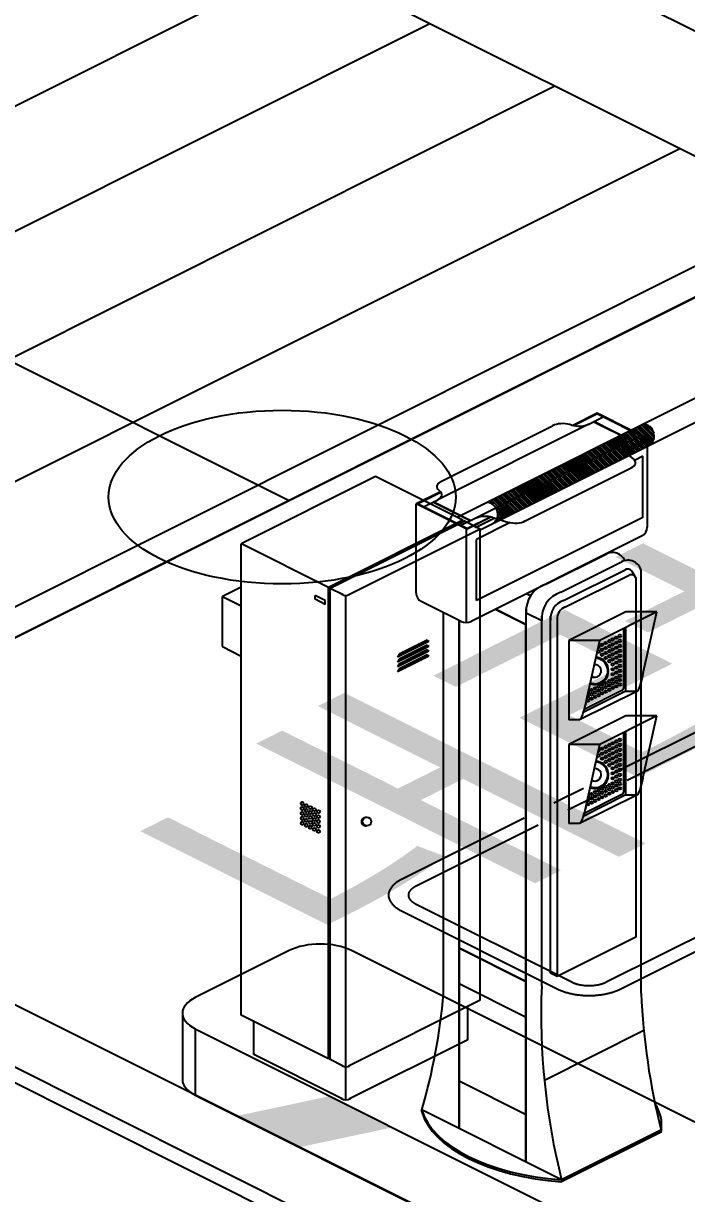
# Model space of a CAD drawing. Header units: millimetres. Extents: x 29838256 to 30236675, y -914750 to -833241.
# Drawn here: x 30124748 to 30126249, y -858041 to -855397 of the extents above; entities that cross this region are included whole.
import ezdxf

# ---------------------------------------------------------------- set-up
doc = ezdxf.new("R2010")
doc.units = ezdxf.units.MM
doc.header["$LTSCALE"] = 600
doc.header["$MEASUREMENT"] = 0
doc.linetypes.add('CENTER2', pattern=[1.125, 0.75, -0.125, 0.125, -0.125])
for name, color, linetype in [('e-plan', 9, 'CONTINUOUS'), ('Parking-E', 7, 'CONTINUOUS'), ('Parking-S', 3, 'CONTINUOUS'), ('주차-기타', 7, 'CONTINUOUS')]:
    doc.layers.add(name, color=color, linetype=linetype)
doc.styles.add('돋움', font='Dotum.TTF')

msp = doc.modelspace()

# ---------------------------------------------------------------- hatches: boundary and pattern name
at = {"layer": 'Parking-E', "ltscale": 2}
msp.add_hatch(color=3, dxfattribs=at).paths.add_polyline_path([(30125441.5942324, -857821.0750469827), (30125231.18818099, -857865.8969628795), (30125372.63305213, -857936.6193984554), (30125583.03910381, -857891.7974826922)])

# ---------------------------------------------------------------- linework, layer by layer
at = {"layer": 'e-plan', "linetype": 'Continuous', "extrusion": (0, -0.8660254037844386, 0.5000000000000002)}
for p, q in [((30115470.05660984, -850014.9568316969, 3368.662480781311), (30126870.00135374, -855714.8868741066, -6503.905952261036)), ((30115470.05660984, -850297.8455241045, 2878.684892643947), (30126587.11161092, -855856.3317455149, -6748.895656009836)), ((30129345.21228672, -854477.2814076127, -4360.310404568601), (30124111.7519857, -857094.0115581226, -8892.619974948788)), ((30122909.46936863, -856492.8660479449, -7851.40540857932), (30125384.7546772, -855255.2233936585, -5707.74544974103)), ((30123192.35911145, -856634.3109193534, -8096.395112329054), (30125667.64442002, -855396.6682650672, -5952.735153490528)), ((30123475.24885426, -856775.7557907612, -8341.384816076688), (30125950.53416283, -855538.1131364746, -6197.724857238397)), ((30123758.13859707, -856917.2006621691, -8586.374519825955), (30126233.42390565, -855679.5580078829, -6442.714560987895)), ((30124041.02833989, -857058.6455335768, -8831.364223573823), (30126516.31364847, -855821.0028792906, -6687.704264735533))]:
    msp.add_line(p, q, dxfattribs=at)
at = {"layer": 'e-plan', "extrusion": (0, -0.8660254037844386, 0.5000000000000002)}
for p, q in [((30115470.05660984, -851535.0069163315, 735.8585041449388), (30125349.43220742, -856475.1714472612, -7820.757461175221)), ((30143998.59905609, -867249.6024004368, -26482.61929471803), (30115470.05660984, -852985.331177305, -1776.176803311113)), ((30143998.59905609, -867391.0472718446, -26727.60899846656), (30115470.05660984, -853126.776048713, -2021.166507059939)), ((30143998.59905609, -867426.4084896959, -26788.85642440232), (30115470.05660984, -853162.1372665649, -2082.413932997259))]:
    msp.add_line(p, q, dxfattribs=at)
at = {"layer": 'e-plan', "ltscale": 0.5, "extrusion": (0, -0.8660254037844386, 0.5000000000000002)}
msp.add_line((30123899.5987632, -857200.1180418356, -9076.4017957525), (30129557.39367845, -854371.2205842128, -4176.607669747135), dxfattribs=at)
at = {"layer": 'e-plan', "extrusion": (0, -0.8660254037844386, 0.5000000000000002)}
msp.add_circle((30125333.73025257, -434994.6935947349, 737818.8774533735), 392.5307937082979, dxfattribs=at)
at = {"layer": 'Parking-E', "color": 3, "ltscale": 2, "extrusion": (0, -0.8660254037844385, 0.5000000000000002)}
for p, q in [((30125731.04297396, -856511.9684918391, 410220.6841452639), (30127564.45660009, -855595.2616787703, 411808.466921145)), ((30125782.02754544, -856541.4496928705, 43301.2048506882), (30127580.06513194, -855642.4308996263, 351502.169874698)), ((30125198.56745089, -856692.1128688649, -10093.56038329277), (30125241.00091231, -856713.3295995749, -10130.30883885317)), ((30125198.56745089, -856805.26876599, -10289.55214628983), (30125241.00091231, -856826.4854967002, -10326.30060185043))]:
    msp.add_line(p, q, dxfattribs=at)
at = {"layer": 'Parking-E', "color": 1, "ltscale": 2}
for p, q in [((30126176.40489671, -856328.6186394799, 410583.5184024088), (30126150.18415736, -856302.3979001318, 410583.5184024088)), ((30126175.7454198, -856322.6549798883, 410583.5184024088), (30126155.59386645, -856302.5034265374, 410583.5184024088)), ((30126133.79132177, -856365.5678047057, 410583.5184024088), (30126097.14233058, -856328.9188135214, 410583.5184024088)), ((30126137.32744355, -856363.7997438126, 410583.5184024088), (30126100.67845237, -856327.1507526283, 410583.5184024088)), ((30126140.86356534, -856362.0316829196, 410583.5184024088), (30126104.21457415, -856325.3826917362, 410583.5184024088)), ((30126144.39968712, -856360.2636220283, 410583.5184024088), (30126107.75069594, -856323.614630844, 410583.5184024088)), ((30126147.9358089, -856358.4955611344, 410583.5184024088), (30126111.28681773, -856321.846569951, 410583.5184024088)), ((30126151.47193069, -856356.7275002422, 410583.5184024088), (30126114.82293951, -856320.0785090579, 410583.5184024088)), ((30126155.00805248, -856354.9594393491, 410583.5184024088), (30126118.3590613, -856318.3104481658, 410583.5184024088)), ((30126158.54417427, -856353.1913784579, 410583.5184024088), (30126121.89518308, -856316.5423872736, 410583.5184024088)), ((30126162.08029605, -856351.4233175638, 410583.5184024088), (30126125.43130486, -856314.7743263805, 410583.5184024088)), ((30126165.61641784, -856349.6552566717, 410583.5184024088), (30126128.96742665, -856313.0062654874, 410583.5184024088)), ((30126168.64391571, -856347.3785718665, 410583.5184024088), (30126132.50354843, -856311.2382045953, 410583.5184024088)), ((30126171.1000438, -856344.5305172786, 410583.5184024088), (30126136.03967022, -856309.4701437021, 410583.5184024088)), ((30126173.16975999, -856341.2960507907, 410583.5184024088), (30126139.575792, -856307.70208281, 410583.5184024088)), ((30126174.81363023, -856337.6357383573, 410583.5184024088), (30126143.11191379, -856305.9340219169, 410583.5184024088)), ((30126175.9492198, -856333.4671452547, 410583.5184024088), (30126146.64803558, -856304.1659610256, 410583.5184024088)), ((30126171.44493315, -856313.0503105655, 410583.5184024088), (30126165.19853577, -856306.803913182, 410583.5184024088)), ((30126080.74949499, -856392.0887180954, 410583.5184024088), (30126044.10050381, -856355.4397269101, 410583.5184024088)), ((30126084.28561677, -856390.3206572013, 410583.5184024088), (30126047.63662559, -856353.671666017, 410583.5184024088)), ((30126087.82173856, -856388.5525963092, 410583.5184024088), (30126051.17274738, -856351.9036051249, 410583.5184024088)), ((30126091.35786034, -856386.7845354172, 410583.5184024088), (30126054.70886916, -856350.1355442328, 410583.5184024088)), ((30126094.89398213, -856385.016474525, 410583.5184024088), (30126058.24499095, -856348.3674833397, 410583.5184024088)), ((30126098.43010391, -856383.248413631, 410583.5184024088), (30126061.78111273, -856346.5994224466, 410583.5184024088)), ((30126101.9662257, -856381.4803527389, 410583.5184024088), (30126065.31723452, -856344.8313615544, 410583.5184024088)), ((30126105.50234748, -856379.7122918466, 410583.5184024088), (30126068.8533563, -856343.0633006622, 410583.5184024088)), ((30126109.03846927, -856377.9442309545, 410583.5184024088), (30126072.38947809, -856341.2952397693, 410583.5184024088)), ((30126112.57459106, -856376.1761700605, 410583.5184024088), (30126075.92559987, -856339.5271788762, 410583.5184024088)), ((30126116.11071284, -856374.4081091683, 410583.5184024088), (30126079.46172165, -856337.759117984, 410583.5184024088)), ((30126119.64683462, -856372.6400482763, 410583.5184024088), (30126082.99784344, -856335.9910570919, 410583.5184024088)), ((30126123.18295641, -856370.871987384, 410583.5184024088), (30126086.53396523, -856334.2229961988, 410583.5184024088)), ((30126126.7190782, -856369.1039264901, 410583.5184024088), (30126090.07008702, -856332.4549353058, 410583.5184024088)), ((30126130.25519998, -856367.3358655988, 410583.5184024088), (30126093.6062088, -856330.6868744146, 410583.5184024088)), ((30126027.70766821, -856418.609631484, 410583.5184024088), (30125991.05867703, -856381.9606402997, 410583.5184024088)), ((30126031.24378999, -856416.8415705902, 410583.5184024088), (30125994.59479881, -856380.1925794068, 410583.5184024088)), ((30126034.77991178, -856415.073509698, 410583.5184024088), (30125998.1309206, -856378.4245185137, 410583.5184024088)), ((30126038.31603357, -856413.3054488049, 410583.5184024088), (30126001.66704238, -856376.6564576204, 410583.5184024088)), ((30126041.85215535, -856411.5373879137, 410583.5184024088), (30126005.20316417, -856374.8883967294, 410583.5184024088)), ((30126045.38827713, -856409.7693270197, 410583.5184024088), (30126008.73928595, -856373.1203358363, 410583.5184024088)), ((30126048.92439892, -856408.0012661275, 410583.5184024088), (30126012.27540774, -856371.3522749422, 410583.5184024088)), ((30126052.46052071, -856406.2332052354, 410583.5184024088), (30126015.81152952, -856369.584214051, 410583.5184024088)), ((30126055.99664249, -856404.4651443432, 410583.5184024088), (30126019.34765131, -856367.816153158, 410583.5184024088)), ((30126059.53276428, -856402.6970834492, 410583.5184024088), (30126022.8837731, -856366.0480922657, 410583.5184024088)), ((30126063.06888606, -856400.9290225571, 410583.5184024088), (30126026.41989488, -856364.2800313727, 410583.5184024088)), ((30126066.60500785, -856399.1609616649, 410583.5184024088), (30126029.95601666, -856362.5119704804, 410583.5184024088)), ((30126070.14112963, -856397.3929007719, 410583.5184024088), (30126033.49213845, -856360.7439095875, 410583.5184024088)), ((30126073.67725142, -856395.6248398798, 410583.5184024088), (30126037.02826023, -856358.9758486954, 410583.5184024088)), ((30126077.21337321, -856393.8567789866, 410583.5184024088), (30126040.56438202, -856357.2077878022, 410583.5184024088)), ((30125974.66584143, -856445.130544873, 410583.5184024088), (30125938.01685025, -856408.4815536876, 410583.5184024088)), ((30125978.20196322, -856443.3624839807, 410583.5184024088), (30125941.55297204, -856406.7134927955, 410583.5184024088)), ((30125981.73808501, -856441.5944230867, 410583.5184024088), (30125945.08909382, -856404.9454319023, 410583.5184024088)), ((30125985.27420679, -856439.8263621946, 410583.5184024088), (30125948.6252156, -856403.1773710102, 410583.5184024088)), ((30125988.81032857, -856438.0583013024, 410583.5184024088), (30125952.16133739, -856401.4093101181, 410583.5184024088)), ((30125992.34645036, -856436.2902404102, 410583.5184024088), (30125955.69745917, -856399.6412492241, 410583.5184024088)), ((30125995.88257214, -856434.5221795164, 410583.5184024088), (30125959.23358096, -856397.873188332, 410583.5184024088)), ((30125999.41869393, -856432.7541186241, 410583.5184024088), (30125962.76970274, -856396.1051274397, 410583.5184024088)), ((30126002.95481571, -856430.986057732, 410583.5184024088), (30125966.30582453, -856394.3370665476, 410583.5184024088)), ((30126006.4909375, -856429.2179968399, 410583.5184024088), (30125969.84194632, -856392.5690056545, 410583.5184024088)), ((30126010.02705928, -856427.4499359458, 410583.5184024088), (30125973.3780681, -856390.8009447615, 410583.5184024088)), ((30126013.56318107, -856425.6818750546, 410583.5184024088), (30125976.91418989, -856389.0328838703, 410583.5184024088)), ((30126017.09930285, -856423.9138141616, 410583.5184024088), (30125980.45031167, -856387.2648229772, 410583.5184024088)), ((30126020.63542464, -856422.1457532684, 410583.5184024088), (30125983.98643345, -856385.4967620831, 410583.5184024088)), ((30126024.17154643, -856420.3776923753, 410583.5184024088), (30125987.52255525, -856383.728701191, 410583.5184024088)), ((30125921.62401465, -856471.6514582606, 410583.5184024088), (30125884.97502347, -856435.0024670764, 410583.5184024088)), ((30125925.16013644, -856469.8833973694, 410583.5184024088), (30125888.51114526, -856433.2344061851, 410583.5184024088)), ((30125928.69625822, -856468.1153364754, 410583.5184024088), (30125892.04726704, -856431.466345292, 410583.5184024088)), ((30125932.23238001, -856466.3472755832, 410583.5184024088), (30125895.58338883, -856429.698284398, 410583.5184024088)), ((30125935.7685018, -856464.5792146912, 410583.5184024088), (30125899.11951061, -856427.9302235058, 410583.5184024088)), ((30125939.30462358, -856462.8111537981, 410583.5184024088), (30125902.6556324, -856426.1621626138, 410583.5184024088)), ((30125942.84074537, -856461.043092905, 410583.5184024088), (30125906.19175418, -856424.3941017205, 410583.5184024088)), ((30125946.37686715, -856459.2750320128, 410583.5184024088), (30125909.72787597, -856422.6260408276, 410583.5184024088)), ((30125949.91298894, -856457.5069711206, 410583.5184024088), (30125913.26399775, -856420.8579799363, 410583.5184024088)), ((30125953.44911072, -856455.7389102277, 410583.5184024088), (30125916.80011954, -856419.0899190432, 410583.5184024088)), ((30125956.98523251, -856453.9708493355, 410583.5184024088), (30125920.33624132, -856417.3218581502, 410583.5184024088)), ((30125960.52135429, -856452.2027884424, 410583.5184024088), (30125923.87236311, -856415.553797257, 410583.5184024088)), ((30125964.05747608, -856450.4347275512, 410583.5184024088), (30125927.40848489, -856413.7857363649, 410583.5184024088)), ((30125967.59359786, -856448.6666666572, 410583.5184024088), (30125930.94460668, -856412.0176754728, 410583.5184024088)), ((30125971.12971965, -856446.898605765, 410583.5184024088), (30125934.48072847, -856410.2496145797, 410583.5184024088)), ((30125868.58218788, -856498.1723716503, 410583.5184024088), (30125831.93319669, -856461.5233804651, 410583.5184024088)), ((30125872.11830966, -856496.4043107582, 410583.5184024088), (30125835.46931848, -856459.7553195738, 410583.5184024088)), ((30125875.65443145, -856494.636249866, 410583.5184024088), (30125839.00544026, -856457.9872586798, 410583.5184024088)), ((30125879.19055323, -856492.8681889721, 410583.5184024088), (30125842.54156205, -856456.2191977877, 410583.5184024088)), ((30125882.72667502, -856491.1001280799, 410583.5184024088), (30125846.07768383, -856454.4511368946, 410583.5184024088)), ((30125886.2627968, -856489.3320671878, 410583.5184024088), (30125849.61380562, -856452.6830760033, 410583.5184024088)), ((30125889.79891859, -856487.5640062947, 410583.5184024088), (30125853.1499274, -856450.9150151095, 410583.5184024088)), ((30125893.33504037, -856485.7959454017, 410583.5184024088), (30125856.68604919, -856449.1469542172, 410583.5184024088)), ((30125896.87116216, -856484.0278845103, 410583.5184024088), (30125860.22217098, -856447.3788933251, 410583.5184024088)), ((30125900.40728394, -856482.2598236174, 410583.5184024088), (30125863.75829276, -856445.610832433, 410583.5184024088)), ((30125903.94340573, -856480.4917627242, 410583.5184024088), (30125867.29441454, -856443.8427715389, 410583.5184024088)), ((30125907.47952751, -856478.7237018311, 410583.5184024088), (30125870.83053633, -856442.0747106468, 410583.5184024088)), ((30125911.0156493, -856476.9556409399, 410583.5184024088), (30125874.36665812, -856440.3066497548, 410583.5184024088)), ((30125914.55177109, -856475.1875800459, 410583.5184024088), (30125877.9027799, -856438.5385888625, 410583.5184024088)), ((30125918.08789287, -856473.4195191538, 410583.5184024088), (30125881.43890169, -856436.7705279685, 410583.5184024088)), ((30125801.98168792, -856479.3095157951, 410583.5184024088), (30125800.10810063, -856477.4359284991, 410583.5184024088)), ((30125811.58635724, -856483.6100024378, 410583.5184024088), (30125803.64422241, -856475.6678676059, 410583.5184024088)), ((30125843.82933538, -856510.5487978981, 410583.5184024088), (30125807.1803442, -856473.8998067129, 410583.5184024088)), ((30125847.36545717, -856508.7807370069, 410583.5184024088), (30125810.71646598, -856472.1317458206, 410583.5184024088)), ((30125850.90157895, -856507.0126761129, 410583.5184024088), (30125814.25258777, -856470.3636849285, 410583.5184024088)), ((30125854.43770074, -856505.2446152207, 410583.5184024088), (30125817.78870955, -856468.5956240355, 410583.5184024088)), ((30125857.97382252, -856503.4765543287, 410583.5184024088), (30125821.32483134, -856466.8275631433, 410583.5184024088)), ((30125861.50994431, -856501.7084934366, 410583.5184024088), (30125824.86095312, -856465.0595022503, 410583.5184024088)), ((30125865.04606609, -856499.9404325425, 410583.5184024088), (30125828.39707491, -856463.291441358, 410583.5184024088)), ((30125840.2932136, -856512.3168587913, 410583.5184024088), (30125817.83275463, -856489.8563998278, 410583.5184024088)), ((30125826.14872645, -856519.3891023607, 410583.5184024088), (30125821.20145171, -856514.4418276158, 410583.5184024088)), ((30125836.75709181, -856514.0849196834, 410583.5184024088), (30125822.13324127, -856499.4610691486, 410583.5184024088)), ((30125829.68484824, -856517.6210414686, 410583.5184024088), (30125822.33704128, -856510.2732345131, 410583.5184024088)), ((30125833.22097002, -856515.8529805765, 410583.5184024088), (30125822.79271819, -856505.4247287393, 410583.5184024088)), ((30125815.5403611, -856524.6932850389, 410583.5184024088), (30125815.03173719, -856524.1846611261, 410583.5184024088)), ((30125819.07648288, -856522.9252241469, 410583.5184024088), (30125817.48786527, -856521.3366065371, 410583.5184024088)), ((30125822.61260467, -856521.1571632539, 410583.5184024088), (30125819.55758147, -856518.1021400503, 410583.5184024088))]:
    msp.add_line(p, q, dxfattribs=at)
at = {"layer": 'Parking-E', "color": 3, "extrusion": (0, -0.8660254037844386, 0.5000000000000002)}
for p, q in [((30125545.10738584, -856420.9095623414, -10001.68924438323), (30125241.00091231, -856572.9627991047, -10265.05317591263)), ((30125742.66566249, -856519.6887006648, -10176.24440830352), (30125438.55918896, -856671.741937428, -10439.60833983293)), ((30125744.66599504, -856520.6888669425, -10177.97674711216), (30125440.55952152, -856672.7421037059, -10441.34067864157)), ((30125746.6663276, -856521.6890332198, -10177.97674711216), (30125442.55985407, -856673.7422699833, -10441.34067864157)), ((30125782.02754544, -856539.3696421456, -10206.86812127272), (30125484.8213621, -856687.9727338209, -10464.25622621599)), ((30125665.33552654, -856793.6983619552, -10305.47647703138), (30125594.61309083, -856829.0595798069, -10366.72390296846)), ((30125665.33552654, -856804.7377542664, -10305.47647703138), (30125594.61309083, -856840.0989721182, -10366.72390296846)), ((30125661.79940475, -856790.682105508, -10308.53884832825), (30125598.14921262, -856822.5072015749, -10363.6615316716)), ((30125661.79940475, -856801.7214978194, -10308.53884832825), (30125598.14921262, -856833.5465938861, -10363.6615316716)), ((30125665.33552654, -856815.7771465777, -10307.92637406886), (30125594.61309083, -856851.1383644296, -10369.17380000594)), ((30125665.33552654, -856826.8165388891, -10310.37627110634), (30125594.61309083, -856862.1777567407, -10371.62369704343)), ((30125661.79940475, -856812.7608901308, -10310.98874536574), (30125598.14921262, -856844.5859861975, -10366.11142870909)), ((30125661.79940475, -856823.8002824419, -10313.43864240322), (30125598.14921262, -856855.6253785088, -10368.56132574657)), ((30125782.02754544, -857604.5467275404, -10206.86812127272), (30125483.93129302, -857753.5948537528, -10465.02704864542)), ((30125753.73857116, -857693.7036854839, -10231.3670916473), (30125486.11506045, -857827.5154408419, -10463.13585057796))]:
    msp.add_line(p, q, dxfattribs=at)
at = {"layer": 'Parking-E', "color": 3, "extrusion": (-5.551115123125781e-17, -0.8660254037844387, 0.4999999999999999)}
for p, q in [((30125742.66566249, -856519.6887006653, -10172.77973068773), (30125545.10738584, -856420.9095623412, -10001.6892443831)), ((30125782.02754544, -856539.3696421453, -10206.86812127231), (30125744.66599504, -856520.6888669428, -10174.5120694965)), ((30125438.55918896, -856671.7419374292, -10436.14366221816), (30125243.00124487, -856573.9629653824, -10266.78551472101)), ((30125471.64689593, -856688.2857909113, -10464.79845700234), (30125440.55952152, -856672.7421037066, -10437.87600102658)), ((30125431.32139207, -856700.6646922004, -10429.87554624719), (30125408.60979472, -856689.3088935211, -10410.20672597363)), ((30125431.32139207, -856709.6443602026, -10429.87554624719), (30125408.60979472, -856698.288561523, -10410.20672597363)), ((30125438.55918896, -857736.9190228239, -10436.14366221816), (30125241.00091231, -857638.139884499, -10265.0531759126)), ((30125469.80209231, -857827.5529453002, -10463.20081020536), (30125269.2898866, -857727.296842443, -10289.5521462874)), ((30125471.35215454, -857753.3155056121, -10464.54320347257), (30125440.55952152, -857737.9191891013, -10437.87600102658))]:
    msp.add_line(p, q, dxfattribs=at)
at = {"layer": 'Parking-E', "color": 3}
for p, q in [((30125782.02754544, -857604.5467275402, -10206.86812127225), (30125782.02754544, -856539.3696421453, -10206.86812127237)), ((30125241.00091231, -857638.1398845008, -10265.05317591316), (30125241.00091231, -856572.9627991052, -10265.05317591322)), ((30126134.06641375, -856649.7486451764, -10514.81571893039), (30126126.06625047, -856636.9601701673, -10481.71658149892)), ((30126146.06957602, -857588.3809670279, -10470.68771138845), (30126146.06957602, -856634.2766360224, -10470.68771138845)), ((30125438.55918896, -857736.9190228241, -10439.60833983345), (30125438.55918896, -856671.7419374285, -10439.60833983351)), ((30125440.55952152, -857737.9191891013, -10439.60833983345), (30125440.55952152, -856672.7421037061, -10439.60833983351)), ((30126134.06641375, -856649.7486451764, -10514.81571893039), (30126134.06641375, -857461.6271256143, -10888.40002983785)), ((30125198.56745089, -856805.2687659898, -10093.56038329277), (30125198.56745089, -856692.1128688585, -10093.56038329277)), ((30125408.60979472, -856698.288561523, -10439.60833983351), (30125408.60979472, -856689.3088935211, -10439.60833983351)), ((30125442.55985407, -857738.9193553779, -10439.60833983345), (30125442.55985407, -856673.7422699837, -10439.60833983351)), ((30125477.92107192, -857829.1705277954, -10470.23205280212), (30125477.92107192, -856689.5140143458, -10470.23205280212)), ((30125431.32139207, -856709.6443602026, -10439.60833983349), (30125431.32139207, -856700.6646922004, -10439.60833983351)), ((30125885.90900866, -857970.2561299186, -10701.71046967599), (30125885.90900866, -856718.7922393443, -10701.71046967599)), ((30125698.84638026, -857589.6770941131, -10509.39355223336), (30125698.84638026, -856728.4702669726, -10509.39355223336)), ((30125733.85219997, -857894.227725571, -10509.39355223336), (30125733.85219997, -856745.9731767994, -10509.39355223336)), ((30125734.85236625, -857486.6599675444, -10509.39355223336), (30125734.85236625, -856746.4732599371, -10509.39355223336)), ((30125920.91482837, -857572.8213930575, -10701.71046967599), (30125920.91482837, -856736.2951491982, -10701.71046967599)), ((30125940.91815392, -857543.19876137, -10701.71046967599), (30125940.91815392, -856736.2951491982, -10701.71046967599)), ((30125955.79570158, -856743.8989975436, -10701.71046967599), (30125955.92064808, -857550.7000084503, -11042.67878848611)), ((30126181.36481761, -856726.7792146354, -10602.28100873219), (30126111.3531782, -856726.7792146354, -10467.15858167575)), ((30125884.90884238, -857561.6882056146, -10701.71046967599), (30125884.90884238, -856755.8362652556, -10701.71046967599)), ((30125661.79940475, -856790.682105508, -10310.98874536574), (30125665.33552654, -856793.6983619552, -10305.47647703138)), ((30125661.79940475, -856801.7214978194, -10310.98874536574), (30125665.33552654, -856804.7377542664, -10305.47647703138)), ((30126052.06052886, -856791.4313590123, -10714.26180761073), (30125982.04888944, -856791.4313590123, -10657.6720732025)), ((30126106.35234681, -856880.5147483093, -10408.84004353958), (30126106.35234681, -856781.9801892969, -10408.84004353958)), ((30125598.14921262, -856822.5072015749, -10366.11142870909), (30125594.61309083, -856829.0595798069, -10366.72390296846)), ((30125661.79940475, -856812.7608901308, -10313.43864240322), (30125665.33552654, -856815.7771465777, -10307.92637406886)), ((30125661.79940475, -856823.8002824419, -10315.88853944072), (30125665.33552654, -856826.8165388891, -10310.37627110634)), ((30125598.14921262, -856833.5465938861, -10366.11142870909), (30125594.61309083, -856840.0989721182, -10366.72390296846)), ((30125598.14921262, -856844.5859861975, -10368.56132574657), (30125594.61309083, -856851.1383644296, -10369.17380000594)), ((30125598.14921262, -856855.6253785088, -10371.01122278405), (30125594.61309083, -856862.1777567407, -10371.62369704343)), ((30126111.3531782, -856905.6943974348, -10363.86185272439), (30126137.30248955, -856905.6943974348, -10623.65533167623)), ((30126145.34548125, -856885.4429330383, -10452.85110529502), (30126145.34548125, -856961.6053920597, -10397.18675184998)), ((30126181.36481761, -856961.6053920597, -10466.70405198348), (30126111.3531782, -856961.6053920597, -10331.58162492704)), ((30126006.63550635, -856970.3465418115, -10736.17503126218), (30125982.04888944, -856970.3465418115, -10554.37534425112)), ((30126052.06052886, -857026.2575364364, -10578.68485086202), (30125982.04888944, -857026.2575364364, -10522.09511645379)), ((30126111.3531782, -857140.5205748593, -10228.28489597568), (30126137.30248955, -857140.5205748593, -10488.07837492752)), ((30126006.63550635, -857205.172719236, -10600.59807451347), (30125982.04888944, -857205.172719236, -10418.7983875024)), ((30125734.85236625, -857894.7278087097, -10509.39355223336), (30125734.85236625, -857487.6601338217, -10509.39355223336)), ((30125884.90884238, -857969.75604678, -10701.71046967599), (30125884.90884238, -857562.6883718919, -10701.71046967599)), ((30125753.73857116, -857693.7036854835, -10231.36709164725), (30125753.73857116, -857618.6912146837, -10231.36709164719)), ((30125269.28988659, -857727.2968424432, -10289.55214628804), (30125269.2898866, -857652.2843716417, -10289.55214628792)), ((30125649.34067526, -857856.472711469, -10466.52035407736), (30125649.34067526, -857851.9719632209, -10466.52035407736)), ((30125965.91978511, -858010.2615181449, -10662.73503383893), (30125965.91978511, -858014.7622663927, -10662.73503383893))]:
    msp.add_line(p, q, dxfattribs=at)
at = {"layer": 'Parking-E', "color": 3, "extrusion": (-3.596714474285057e-14, -0.8660254037844386, 0.5000000000000002)}
for p, q in [((30126074.05197444, -856593.1486581287, -10365.76463712291), (30126072.96824003, -856592.6067909258, -10364.82609559612)), ((30125928.91615859, -856664.5862389941, -10602.26237605263), (30126068.05660638, -856595.168669426, -10459.49563284897)), ((30125963.92197829, -856682.0891488481, -10657.58246213405), (30126103.06242609, -856612.6715792798, -10514.81571893039)), ((30125970.09845451, -856701.1150305511, -10701.71046967599), (30126111.58709135, -856630.7724847569, -10515.34966270004)), ((30125974.73081167, -856715.3844418285, -10701.71046967599), (30126118.67125597, -856644.0048085749, -10514.81571893039)), ((30125895.3070669, -856690.7416588999, -10679.53349771002), (30125886.00278553, -856686.0895182131, -10671.47575367657)), ((30125884.90884238, -856755.8362652556, -10630.52172002987), (30125815.70906693, -856721.236377527, -10570.59295654721)), ((30125884.90884238, -856754.8360989783, -10630.52172002987), (30125816.70923321, -856720.736294388, -10571.45912595124)), ((30125920.91482837, -856746.8540098448, -10676.70631274184), (30125885.90900866, -856729.3510999909, -10646.39038359457)), ((30125884.90884238, -857561.6882056146, -10670.52837112452), (30125734.85236625, -857486.6599675444, -10540.57565078482)), ((30125884.90884238, -857562.6883718919, -10670.52837112451), (30125734.85236625, -857487.6601338217, -10540.57565078482)), ((30125955.92064808, -857550.7000084503, -11042.6787884861), (30125940.91815392, -857543.19876137, -11029.68624742299)), ((30125885.90900866, -857643.2017572199, -10671.39454052873), (30125733.85219997, -857567.1733528724, -10539.70948138063)), ((30125885.90900866, -857863.466130185, -10634.40139947302), (30125733.85219997, -857787.4377258376, -10502.71634032491)), ((30125965.91978511, -858010.2615181446, -10740.68590551305), (30125649.34067526, -857851.9719632209, -10466.52035407735))]:
    msp.add_line(p, q, dxfattribs=at)
at = {"layer": 'Parking-E', "color": 3, "extrusion": (0, -0.8660254037844385, 0.5000000000000002)}
msp.add_line((30125241.00091231, -856670.896138153, -10056.81192773), (30125198.56745089, -856692.1128688629, -10093.56038329009), dxfattribs=at)
at = {"layer": 'Parking-E', "color": 3, "extrusion": (2.775557561562891e-17, -0.8660254037844388, 0.4999999999999999)}
for p, q in [((30126111.3531782, -856726.7792146354, -10602.28100873219), (30125982.04888944, -856791.4313590123, -10714.26180761073)), ((30126106.35234681, -856898.2095562296, -10373.71378713156), (30126106.35234681, -856764.2853813764, -10443.96629994761)), ((30126111.3531782, -856905.6943974348, 128854.9189879841), (30126111.3531782, -856761.9691897628, 128854.9189879841)), ((30125982.04888944, -856791.4313590123, -10657.6720732025), (30125982.04888944, -856970.3465418115, -10554.37534425108)), ((30126111.3531782, -856905.6943974348, -10664.25904610309), (30126014.56393418, -856954.0890194436, -10748.08099023517)), ((30126102.51656137, -856904.5216063837, 124622.3000470948), (30126016.64429757, -856947.3298809634, 29866.06919002943)), ((30126111.3531782, -856961.6053920597, -10683.62718278149), (30125982.04888944, -857026.2575364364, -10795.60798166006)), ((30126106.35234681, -857133.035733654, -10238.13683038285), (30126106.35234681, -856999.1115588006, -10308.3893431989)), ((30126111.3531782, -857140.5205748593, 128990.4959447328), (30126111.3531782, -856996.7953671871, 128990.4959447328)), ((30125982.04888944, -857026.2575364364, -10522.09511645379), (30125982.04888944, -857205.172719236, -10418.79838750237)), ((30126111.3531782, -857140.5205748593, -10528.68208935438), (30126014.56393418, -857188.915196868, -10612.50403348647)), ((30126102.51656137, -857139.3477838082, 124757.8770038436), (30126016.64429757, -857182.1560583877, 30001.64614677814))]:
    msp.add_line(p, q, dxfattribs=at)
at = {"layer": 'Parking-E', "color": 3, "extrusion": (-3.604564098013851e-14, -0.8660254037844385, 0.5000000000000002)}
for p, q in [((30126134.06641375, -857461.6271256143, -10888.40002983785), (30125955.92064808, -857550.7000084503, -11042.67878848611)), ((30126151.96736556, -857672.9779559338, -10728.38294427806), (30125926.83563685, -857785.5438202891, -10923.35274053924)), ((30126191.75132477, -857897.3457483174, -10552.90557983425), (30125965.91978511, -858010.2615181446, -10748.48143015092)), ((30126191.04841986, -857902.1979490236, -10631.46518502213), (30125965.91978511, -858014.7622663927, -10748.48143015092))]:
    msp.add_line(p, q, dxfattribs=at)
at = {"layer": 'Parking-E', "extrusion": (0, -0.8660254037844386, 0.5000000000000002)}
for p, q in [((30125349.4167238, -857492.0964455128, -9841.974046896274), (30125137.24931234, -857598.180151245, -10025.71641507935)), ((30127117.47751205, -858305.4045082844, -11250.66493382231), (30125490.86149086, -857492.0964976889, -9841.97413726786)), ((30125137.24931234, -857668.9025869487, -10148.21126695365), (30126763.86533353, -858482.2105975442, -11556.90206350797)), ((30125137.24931234, -857818.9275285538, -10148.21126695365), (30126763.86533353, -858632.2355391494, -11556.90206350797))]:
    msp.add_line(p, q, dxfattribs=at)
at = {"layer": 'Parking-E'}
for p, q in [((30125107.9551203, -857633.5413690967, -10086.9638410165), (30125107.9551203, -857783.5663107017, -10086.9638410165)), ((30125137.24931234, -857668.9025869487, -10148.21126695364), (30125137.24931234, -857818.9275285538, -10148.21126695364))]:
    msp.add_line(p, q, dxfattribs=at)
at = {"layer": 'Parking-E', "color": 3, "extrusion": (2.775557561562891e-17, -0.8660254037844388, 0.4999999999999999)}
for points, elevation in [([(30126181.36481761, -437545.2342989416), (30126052.06052886, -437674.5385876946)], 736646.0143979309), ([(30126181.36481761, -437545.2342989416), (30126052.06052886, -437674.5385876949)], 736917.1683114286)]:
    msp.add_lwpolyline(points, dxfattribs=dict(at, elevation=elevation))
at = {"layer": 'Parking-E', "color": 3, "extrusion": (0.975900072948549, -0.2182178902359217, 0)}
for points, elevation in [([(5737847.335015546, -10651.19074371728), (5737992.011962714, -10602.28100873312)], 29587095.70185561), ([(5737618.168131866, -10515.61378696863), (5737762.845079033, -10466.70405198447)], 29587146.94512862)]:
    msp.add_lwpolyline(points, dxfattribs=dict(at, elevation=elevation))
at = {"layer": 'Parking-E', "color": 3, "extrusion": (0.9759000729485515, -0.2182178902359102, 0)}
for points, elevation in [([(5737755.668071792, -10763.29202842701), (5737900.701420857, -10714.26180761146)], 29586983.6220454), ([(5737526.501188113, -10627.71507167851), (5737671.534537178, -10578.68485086295)], 29587034.86531841)]:
    msp.add_lwpolyline(points, dxfattribs=dict(at, elevation=elevation))
at = {"layer": 'Parking-E', "color": 3, "extrusion": (0.9637471416627431, -0.248846993550172, 0.09626328863036789)}
for points, elevation in [([(6702123.037616326, -2839171.428146329, -0.5059305949318733), (6702083.387771095, -2839143.7642606)], 29246194.45242101), ([(6701895.668636086, -2839042.132288831, -0.5059305949318733), (6701856.018790856, -2839014.4684031)], 29246265.93929297)]:
    msp.add_lwpolyline(points, format="xyb", dxfattribs=dict(at, elevation=elevation))
at = {"layer": 'Parking-E', "color": 3, "extrusion": (-0.4433424444698493, 0.8963523174129124, 0)}
for points, elevation in [([(-26623730.3205518, -10623.65533167632), (-26623584.49164418, -10735.82679083789)], -14124284.75909749), ([(-26623626.21214027, -10488.07837492761), (-26623480.38323266, -10600.24983408918)], -14124495.24608581)]:
    msp.add_lwpolyline(points, dxfattribs=dict(at, elevation=elevation))
at = {"layer": 'Parking-E', "color": 3, "extrusion": (0.9571959729127613, -0.2588787813451855, 0.1294513267943745)}
for points, elevation in [([(7037953.571393422, -3804234.194832911, -0.5031538155354386), (7037913.893950067, -3804206.847731143)], 29056953.85830906), ([(7037726.889369051, -3804107.694971047, -0.5031538155354386), (7037687.211925697, -3804080.347869278)], 29057032.20044065)]:
    msp.add_lwpolyline(points, format="xyb", dxfattribs=dict(at, elevation=elevation))
at = {"layer": 'Parking-E', "color": 3}
for centre, radius in [((30126097.72917121, -856780.9099888046, 30677.52901776917), 2.805446366436168), ((30126057.55120847, -856800.9989701718, 30642.73388136797), 2.805446366436168), ((30126065.58680102, -856796.9811738986, 30649.69290864814), 2.805446366436168), ((30126065.58680102, -856808.2756900679, 30649.69290864814), 2.805446366436168), ((30126073.62239357, -856792.9633776248, 30656.65193592843), 2.805446366436168), ((30126073.62239357, -856804.2578937947, 30656.65193592843), 2.805446366436168), ((30126081.65798612, -856788.9455813515, 30663.61096320872), 2.805446366436168), ((30126081.65798612, -856800.240097521, 30663.61096320872), 2.805446366436168), ((30126089.69357866, -856784.927785078, 30670.56999048889), 2.805446366436168), ((30126089.69357866, -856796.2223012476, 30670.56999048889), 2.805446366436168), ((30126089.69357866, -856807.5168174171, 30670.56999048889), 2.805446366436168), ((30126097.72917121, -856792.204504974, 30677.52901776917), 2.805446366436168), ((30126097.72917121, -856803.4990211439, 30677.52901776917), 2.805446366436168), ((30126049.51561593, -856816.3112826151, 30635.7748540878), 2.805446366436168), ((30126057.55120847, -856812.2934863416, 30642.73388136797), 2.805446366436168), ((30126057.55120847, -856823.5880025112, 30642.73388136797), 2.805446366436168), ((30126065.58680102, -856819.570206238, 30649.69290864814), 2.805446366436168), ((30126065.58680102, -856830.8647224073, 30649.69290864814), 2.805446366436168), ((30126073.62239357, -856815.552409964, 30656.65193592843), 2.805446366436168), ((30126073.62239357, -856826.8469261341, 30656.65193592843), 2.805446366436168), ((30126081.65798612, -856811.5346136908, 30663.61096320872), 2.805446366436168), ((30126081.65798612, -856822.8291298602, 30663.61096320872), 2.805446366436168), ((30126081.65798612, -856834.1236460302, 30663.61096320872), 2.805446366436168), ((30126089.69357866, -856818.8113335869, 30670.56999048889), 2.805446366436168), ((30126089.69357866, -856830.1058497565, 30670.56999048889), 2.805446366436168), ((30126097.72917121, -856814.7935373132, 30677.52901776917), 2.805446366436168), ((30126097.72917121, -856826.088053483, 30677.52901776917), 2.805446366436168), ((30126073.62239357, -856838.1414423035, 30656.65193592843), 2.805446366436168), ((30126081.65798612, -856845.4181621996, 30663.61096320872), 2.805446366436168), ((30126081.65798612, -856856.7126783695, 30663.61096320872), 2.805446366436168), ((30126089.69357866, -856841.4003659264, 30670.56999048889), 2.805446366436168), ((30126089.69357866, -856852.6948820957, 30670.56999048889), 2.805446366436168), ((30126097.72917121, -856837.3825696526, 30677.52901776917), 2.805446366436168), ((30126097.72917121, -856848.6770858226, 30677.52901776917), 2.805446366436168), ((30126097.72917121, -856859.9716019919, 30677.52901776917), 2.805446366436168), ((30126065.58680102, -856887.3373032558, 30649.69290864814), 2.805446366436168), ((30126073.62239357, -856883.3195069821, 30656.65193592843), 2.805446366436168), ((30126081.65798612, -856868.007194539, 30663.61096320872), 2.805446366436168), ((30126081.65798612, -856879.3017107086, 30663.61096320872), 2.805446366436168), ((30126089.69357866, -856863.9893982656, 30670.56999048889), 2.805446366436168), ((30126089.69357866, -856875.2839144351, 30670.56999048889), 2.805446366436168), ((30126089.69357866, -856884.6022216516, 30670.56999048889), 2.805446366436168), ((30126097.72917121, -856871.2661181617, 30677.52901776917), 2.805446366436168), ((30126097.72917121, -856880.5844253779, 30677.52901776917), 2.805446366436168), ((30126033.44443083, -856903.4084883498, 30621.85679952723), 2.805446366436168), ((30126033.44443083, -856912.726795566, 30621.85679952723), 2.805446366436168), ((30126041.48002338, -856899.3906920761, 30628.8158268074), 2.805446366436168), ((30126041.48002338, -856908.7089992927, 30628.8158268074), 2.805446366436168), ((30126049.51561593, -856895.3728958027, 30635.77485408769), 2.805446366436168), ((30126049.51561593, -856904.6912030189, 30635.77485408769), 2.805446366436168), ((30126057.55120847, -856891.3550995291, 30642.73388136797), 2.805446366436168), ((30126057.55120847, -856900.6734067455, 30642.73388136797), 2.805446366436168), ((30126057.55120847, -856910.8605228979, 30642.73388136797), 2.805446366436168), ((30126065.58680102, -856896.655610472, 30649.69290864814), 2.805446366436168), ((30126065.58680102, -856906.8427266248, 30649.69290864814), 2.805446366436168), ((30126073.62239357, -856892.6378141986, 30656.65193592843), 2.805446366436168), ((30126073.62239357, -856902.824930351, 30656.65193592843), 2.805446366436168), ((30126081.65798612, -856888.6200179249, 30663.61096320872), 2.805446366436168), ((30126081.65798612, -856898.8071340778, 30663.61096320872), 2.805446366436168), ((30126089.69357866, -856894.789337804, 30670.56999048889), 2.805446366436168), ((30126097.72917121, -856890.7715415307, 30677.52901776917), 2.805446366436168), ((30126025.40883829, -856926.9317079921, 30614.89777224694), 2.805446366436168), ((30126033.44443083, -856922.9139117188, 30621.85679952723), 2.805446366436168), ((30126041.48002338, -856918.896115445, 30628.8158268074), 2.805446366436168), ((30126049.51561593, -856914.8783191717, 30635.77485408769), 2.805446366436168), ((30126089.69357866, -857019.7539625022, 30806.1469472376), 2.805446366436168), ((30126097.72917121, -857015.7361662288, 30813.10597451789), 2.805446366436168), ((30126057.55120847, -857035.8251475962, 30778.31083811668), 2.805446366436168), ((30126065.58680102, -857031.8073513227, 30785.26986539685), 2.805446366436168), ((30126065.58680102, -857043.1018674923, 30785.26986539685), 2.805446366436168), ((30126073.62239357, -857027.7895550493, 30792.22889267714), 2.805446366436168), ((30126073.62239357, -857039.0840712189, 30792.22889267714), 2.805446366436168), ((30126081.65798612, -857023.7717587758, 30799.18791995743), 2.805446366436168), ((30126081.65798612, -857035.0662749454, 30799.18791995743), 2.805446366436168), ((30126081.65798612, -857046.360791115, 30799.18791995743), 2.805446366436168), ((30126089.69357866, -857031.0484786719, 30806.1469472376), 2.805446366436168), ((30126089.69357866, -857042.3429948415, 30806.1469472376), 2.805446366436168), ((30126097.72917121, -857027.0306823984, 30813.10597451789), 2.805446366436168), ((30126097.72917121, -857038.325198568, 30813.10597451789), 2.805446366436168), ((30126049.51561593, -857051.1374600395, 30771.35181083651), 2.805446366436168), ((30126057.55120847, -857047.119663766, 30778.31083811668), 2.805446366436168), ((30126057.55120847, -857058.4141799357, 30778.31083811668), 2.805446366436168), ((30126065.58680102, -857054.3963836621, 30785.26986539685), 2.805446366436168), ((30126065.58680102, -857065.6908998317, 30785.26986539685), 2.805446366436168), ((30126073.62239357, -857050.3785873887, 30792.22889267714), 2.805446366436168), ((30126073.62239357, -857061.6731035584, 30792.22889267714), 2.805446366436168), ((30126073.62239357, -857072.9676197278, 30792.22889267714), 2.805446366436168), ((30126081.65798612, -857057.6553072848, 30799.18791995743), 2.805446366436168), ((30126081.65798612, -857068.9498234545, 30799.18791995743), 2.805446366436168), ((30126089.69357866, -857053.6375110112, 30806.1469472376), 2.805446366436168), ((30126089.69357866, -857064.9320271809, 30806.1469472376), 2.805446366436168), ((30126097.72917121, -857049.6197147376, 30813.10597451789), 2.805446366436168), ((30126097.72917121, -857060.9142309075, 30813.10597451789), 2.805446366436168), ((30126097.72917121, -857072.2087470772, 30813.10597451789), 2.805446366436168), ((30126081.65798612, -857080.2443396241, 30799.18791995743), 2.805446366436168), ((30126081.65798612, -857091.5388557937, 30799.18791995743), 2.805446366436168), ((30126089.69357866, -857076.2265433505, 30806.1469472376), 2.805446366436168), ((30126089.69357866, -857087.5210595202, 30806.1469472376), 2.805446366436168), ((30126089.69357866, -857098.8155756899, 30806.1469472376), 2.805446366436168), ((30126097.72917121, -857083.5032632466, 30813.10597451789), 2.805446366436168), ((30126097.72917121, -857094.7977794163, 30813.10597451789), 2.805446366436168), ((30126065.58680102, -857122.1634806801, 30785.26986539685), 2.805446366436168), ((30126073.62239357, -857118.1456844066, 30792.22889267714), 2.805446366436168), ((30126081.65798612, -857102.8333719632, 30799.18791995743), 2.805446366436168), ((30126081.65798612, -857114.127888133, 30799.18791995743), 2.805446366436168), ((30126081.65798612, -857123.4461953493, 30799.18791995743), 2.805446366436168), ((30126089.69357866, -857110.1100918595, 30806.1469472376), 2.805446366436168), ((30126089.69357866, -857119.4283990759, 30806.1469472376), 2.805446366436168), ((30126097.72917121, -857106.092295586, 30813.10597451789), 2.805446366436168), ((30126097.72917121, -857115.4106028023, 30813.10597451789), 2.805446366436168), ((30126097.72917121, -857125.597718955, 30813.10597451789), 2.805446366436168), ((30126033.44443083, -857138.234665774, 30757.43375627593), 2.805446366436168), ((30126033.44443083, -857147.5529729903, 30757.43375627593), 2.805446366436168), ((30126041.48002338, -857134.2168695005, 30764.3927835561), 2.805446366436168), ((30126041.48002338, -857143.5351767169, 30764.3927835561), 2.805446366436168), ((30126049.51561593, -857130.199073227, 30771.35181083639), 2.805446366436168), ((30126049.51561593, -857139.5173804434, 30771.35181083639), 2.805446366436168), ((30126049.51561593, -857149.704496596, 30771.35181083639), 2.805446366436168), ((30126057.55120847, -857126.1812769534, 30778.31083811668), 2.805446366436168), ((30126057.55120847, -857135.4995841698, 30778.31083811668), 2.805446366436168), ((30126057.55120847, -857145.6867003224, 30778.31083811668), 2.805446366436168), ((30126065.58680102, -857131.4817878962, 30785.26986539685), 2.805446366436168), ((30126065.58680102, -857141.668904049, 30785.26986539685), 2.805446366436168), ((30126073.62239357, -857127.4639916228, 30792.22889267714), 2.805446366436168), ((30126073.62239357, -857137.6511077755, 30792.22889267714), 2.805446366436168), ((30126081.65798612, -857133.633311502, 30799.18791995743), 2.805446366436168), ((30126089.69357866, -857129.6155152285, 30806.1469472376), 2.805446366436168), ((30125378.88653606, -857159.8219143766, -12130.16276929605), 3.542095368863256), ((30125378.88653606, -857170.8832892472, -12130.16276929605), 3.542095368863256), ((30125388.12001789, -857164.4386552904, -12138.15919912387), 3.542095368863256), ((30125388.12001789, -857175.5000301606, -12138.15919912387), 3.542095368863256), ((30125397.35349971, -857169.0553962041, -12146.15562895168), 3.542095368863256), ((30125406.58698154, -857173.6721371175, -12154.15205877952), 3.542095368863256), ((30125415.82046337, -857178.2888780303, -12165.61316622209), 3.542095368863256), ((30126025.40883829, -857161.7578854165, 30750.47472899565), 2.805446366436168), ((30126033.44443083, -857157.740089143, 30757.43375627593), 2.805446366436168), ((30126041.48002338, -857153.7222928695, 30764.3927835561), 2.805446366436168), ((30125378.88653606, -857181.9446641175, -12130.16276929605), 3.542095368863256), ((30125378.88653606, -857193.0060389877, -12130.16276929605), 3.542095368863256), ((30125378.88653606, -857204.0674138581, -12130.16276929605), 3.542095368863256), ((30125388.12001789, -857186.5614050309, -12138.15919912387), 3.542095368863256), ((30125388.12001789, -857197.6227799014, -12138.15919912387), 3.542095368863256), ((30125397.35349971, -857180.1167710742, -12146.15562895168), 3.542095368863256), ((30125397.35349971, -857191.1781459446, -12146.15562895168), 3.542095368863256), ((30125397.35349971, -857202.2395208151, -12146.15562895168), 3.542095368863256), ((30125406.58698154, -857184.733511988, -12154.15205877952), 3.542095368863256), ((30125406.58698154, -857195.7948868583, -12154.15205877952), 3.542095368863256), ((30125415.82046337, -857189.3502529006, -12165.61316622209), 3.542095368863256), ((30125415.82046337, -857200.4116277709, -12165.61316622209), 3.542095368863256), ((30125525.53315103, -857200.7318265561, -12165.61316622209), 9.826203909144528), ((30125388.12001789, -857208.6841547719, -12138.15919912387), 3.542095368863256), ((30125397.35349971, -857213.3008956853, -12146.15562895168), 3.542095368863256), ((30125406.58698154, -857206.8562617287, -12154.15205877952), 3.542095368863256), ((30125406.58698154, -857217.9176365989, -12154.15205877952), 3.542095368863256), ((30125415.82046337, -857211.4730026412, -12165.61316622209), 3.542095368863256), ((30125415.82046337, -857222.5343775117, -12165.61316622209), 3.542095368863256)]:
    msp.add_circle(centre, radius, dxfattribs=at)
at = {"layer": 'Parking-E', "color": 3, "ltscale": 2}
for centre in [(30126148.49613451, -856329.1533631433, 410583.5184024021), (30126148.49613451, -856329.1533631433, 410583.5184024021), (30125794.883956, -856505.9594524027, 410277.2812727169)]:
    msp.add_arc(centre, 26.71014301260321, 309.8638609636316, 86.75541634846392, dxfattribs=at)
at = {"layer": 'Parking-E', "color": 3}
for centre, radius, start, end in [((30126080.86563517, -856623.2786113061, -10426.39649541751), 30.89077614753555, 24.127227195409, 118.5318607681627), ((30126115.87145488, -856640.78152116, -10481.71658149892), 30.89077614753555, 12.15616457419194, 118.5318607681627), ((30126115.87145488, -856640.78152116, -10481.71658149892), 10.88745060021309, 20.54768152045399, 118.5318607681627), ((30126123.87161816, -856653.5699961692, -10514.81571893039), 10.88745060021309, 20.54768152045399, 118.5318607681627), ((30125948.22723984, -856724.0716696674, -10646.39038359457), 62.54146081918127, 107.9852692354095, 184.8423794033081), ((30125477.8769923, -856673.0997816033, -10463.57434370814), 16.41429192924412, 239.1759048009112, 298.1016356850049), ((30125983.23305954, -856741.5745795214, -10701.71046967599), 62.54146081918127, 107.9852692354095, 184.8423794033081), ((30125983.23305954, -856741.5745795214, -10701.71046967599), 42.53813527185881, 107.9852692354095, 184.8423794033081), ((30125983.23305954, -856741.5745795214, -10701.71046967599), 27.53564111136696, 107.9852692354095, 184.8423794033081), ((30126049.51561593, -856805.0167664455, 30635.7748540878), 2.805446366436168, 248.5054936893621, 87.86809356643663), ((30126041.33655722, -856860.0794131957, -10230.61014846806), 30.88440945204809, 248.989952543696, 85.80128214952302), ((30126041.33655722, -856860.0794131957, -10230.61014846806), 29.88424317468196, 248.706490904757, 86.08474379015837), ((30126041.33655722, -856860.0794131957, -10230.61014846806), 28.88407689731584, 248.4031613273053, 86.38807344445947), ((30126041.33655722, -856860.0794131957, -10230.61014846806), 14.13724357930693, 238.7720822427441, 96.01915258090182), ((30126025.40883829, -856907.4262846231, 30614.89777224694), 2.805446366436168, 271.7191260503977, 63.03086909819866), ((30126099.23367367, -856898.2095562296, 152243.4183837071), 7.114726194415102, 295.3190715760722, 0), ((30126025.40883829, -856916.7445918396, 30614.89777224694), 2.805446366436168, 228.8049189882281, 105.9450761860052), ((30126049.51561593, -857039.8429438698, 30771.35181083651), 2.805446366436168, 248.5054936893621, 87.86809356643663), ((30126041.33655722, -857094.9055906201, -10095.03319171935), 30.88440945204809, 248.989952543696, 85.80128214952302), ((30126041.33655722, -857094.9055906201, -10095.03319171935), 29.88424317468196, 248.706490904757, 86.08474379015837), ((30126041.33655722, -857094.9055906201, -10095.03319171935), 28.88407689731584, 248.4031613273053, 86.38807344445947), ((30126041.33655722, -857094.9055906201, -10095.03319171935), 14.13724357930693, 238.7720822427441, 96.01915258090182), ((30126025.40883829, -857151.5707692639, 30750.47472899565), 2.805446366436168, 228.8049189882281, 105.9450761860052), ((30126025.40883829, -857142.2524620474, 30750.47472899565), 2.805446366436168, 271.7191260503977, 63.03086909819866), ((30126099.23367367, -857133.035733654, 152378.9953404558), 7.114726194415102, 295.3190715760722, 0), ((30125522.71160452, -857200.7318265561, -12165.61316622209), 9.826203909144528, 81.74537188614153, 278.2546281138585), ((30124377.18414442, -857476.0450041855, -10509.39355223336), 1326.538095006688, 343.5373950946183, 355.0859852178793), ((30127447.80357876, -857636.7663556129, -10662.73503383893), 1528.227147480424, 177.6018967985005, 194.1462410550733), ((30127672.9583264, -857524.4360044723, -10509.66314722551), 1528.227147480576, 182.3981032014996, 194.1462410550733), ((30125477.98724459, -857737.896264142, -10462.38706182956), 16.78622731687191, 240.1527044422741, 302.391641379896), ((30125477.91371953, -857808.0232244948, -10460.99535827802), 21.14730457916335, 239.425346922078, 300.3112009581562)]:
    msp.add_arc(centre, radius, start, end, dxfattribs=at)
at = {"layer": 'Parking-E', "extrusion": (0, -0.8660254037844387, 0.5000000000000002)}
for centre, start, end in [((30125420.13905515, -437340.1703108119, 737688.9520427422), 45.00000003858872, 134.9999999614113), ((30125207.97174804, -437552.3376179239, 737688.9520427422), 134.9999999614113, 225.0000000385887), ((30125207.97174804, -437627.3500887263, 737818.8774533734), 180, 225.0000000385887)]:
    msp.add_arc(centre, 100.0166277366123, start, end, dxfattribs=at)
at = {"layer": 'Parking-E', "color": 3, "extrusion": (-3.604564098013851e-14, -0.8660254037844387, 0.5000000000000003)}
for centre, radius, start, end in [((30126019.96625325, -437936.2120287502, 737688.3402286017), 374.5455109015354, 188.2966764059544, 261.7033236723472), ((30126019.96625325, -437938.4624028742, 737692.2379909207), 374.5455109015354, 188.2966764059544, 261.7033236723472), ((30125900.42525967, -438092.1784519973, 737667.5952342049), 291.8036264463497, 354.9019400507804, 18.28420121333222), ((30125900.39914676, -438132.2880668545, 737649.3647927649), 291.8036264463497, 354.9019400507804, 0.6624925564169102)]:
    msp.add_arc(centre, radius, start, end, dxfattribs=at)
at = {"layer": 'Parking-S', "color": 0, "linetype": 'CENTER2', "extrusion": (0, -0.8660254037844386, 0.5000000000000002)}
for points, elevation in [([(30127583.77994648, -435591.730109599), (30127230.16776796, -435238.1179310796, 0.4142135623730951), (30127088.72289656, -435238.1179310784), (30125603.55174676, -436723.2890808527, 0.4142135623730951), (30125603.55174676, -436864.7339522592), (30125957.16392528, -437218.3461307801, 0.4142135623730951), (30126098.60879668, -437218.3461307846), (30127583.77994648, -435733.1749810075, 0.4142135623730951)], 737818.8774533732), ([(30127551.95485042, -435623.5552056658), (30127198.3426719, -435269.9430271463, 0.4142135623732606), (30127120.54799262, -435269.9430271455), (30125635.37684283, -436755.1141769195, 0.4142135623730415), (30125635.37684282, -436832.9088561925), (30125988.98902135, -437186.5210347131, 0.4142135623730416), (30126066.78370062, -437186.5210347167), (30127551.95485042, -435701.3498849403, 0.4142135623730414)], 737818.877453373)]:
    msp.add_lwpolyline(points, format="xyb", close=True, dxfattribs=dict(at, elevation=elevation))
at = {"layer": '주차-기타', "color": 3, "extrusion": (0, -0.8660254037844385, 0.5000000000000002)}
for p, q in [((30126027.27578199, -856302.197377183, -10463.79178722113), (30125685.54497267, -856473.0627818438, -10759.73934934947)), ((30125992.15163002, -856305.6149660258, -10469.71122473671), (30126045.38072553, -856279.000418272, -10423.61347580635)), ((30125992.95525578, -856305.7789326337, -10469.99522323184), (30126045.94650501, -856279.2833080147, -10424.10345521388)), ((30126027.27578199, -856302.197377183, -10463.79178722113), (30126061.22255113, -856285.223992614, -10434.39302277133)), ((30126122.32673557, -856339.5388232346, -10528.46906901083), (30126037.45981273, -856297.1053618123, -10454.97215788621)), ((30126123.45829455, -856338.9730437489, -10527.48911019575), (30126038.5913717, -856296.5395823267, -10453.99219907123)), ((30126157.97084317, -856335.2954770925, -10521.11937789833), (30126045.94650501, -856279.2833080147, -10424.10345521388)), ((30126158.53662265, -856335.0125873497, -10520.62939849079), (30126046.5122845, -856279.000418272, -10423.61347580635)), ((30126144.957915, -856328.223233522, -10508.86989271093), (30126060.09099216, -856285.7897720996, -10435.37298158631)), ((30126146.08947397, -856327.6574540364, -10507.88993389594), (30126061.22255113, -856285.223992614, -10434.39302277133)), ((30125692.99196314, -856432.1518205269, -10688.87948576195), (30125945.45385936, -856305.9208724191, -10470.24107015179)), ((30125988.15839204, -856304.5980681886, -10467.94990601599), (30125984.5712493, -856303.5201814136, -10466.08295135685)), ((30126112.14270483, -856344.6308386053, -10537.28869834575), (30126146.08947397, -856327.6574540364, -10507.88993389594)), ((30126112.14270483, -856344.6308386053, -10537.28869834575), (30125770.41189551, -856515.4962432659, -10833.23626047409)), ((30126104.97959393, -856361.7911017112, -10567.01114591628), (30126157.97084317, -856335.2954770925, -10521.11937789833)), ((30126105.30752715, -856362.1929145891, -10567.70710623614), (30126158.53662265, -856335.5783668354, -10521.60935730587)), ((30126109.03091766, -856366.5547936737, -10575.26210242676), (30126151.46437909, -856345.3380629623, -10538.51364686446)), ((30126109.59669715, -856366.8376834166, -10575.7520818343), (30126152.03015857, -856345.6209527052, -10539.00362627199)), ((30126145.24080474, -856342.2262757913, -10533.12387338201), (30126151.46437909, -856345.3380629623, -10538.51364686446)), ((30126145.80658423, -856341.9433860484, -10532.63389397447), (30126152.03015857, -856345.0551732195, -10538.02366745701)), ((30126107.34132282, -856364.1895335794, -10571.16535177042), (30126128.4307716, -856381.7356397156, -10601.5560990735)), ((30126109.59669715, -856366.8376834166, -10575.7520818343), (30126109.03091766, -856366.5547936737, -10575.26210242676)), ((30126149.68598261, -856374.964612326, -10508.26782251661), (30126130.94654711, -856384.3343300767, -10524.49664971322)), ((30125883.73888768, -856521.2395856435, -10843.18402127699), (30126123.62938959, -856401.2943346897, -10635.43275249817)), ((30125639.15105484, -856482.115253614, -10775.41869038936), (30125692.38015035, -856455.5007058601, -10729.32094145909)), ((30125639.71683433, -856482.3981433568, -10775.90866979689), (30125692.70808357, -856455.902518738, -10730.01690177894)), ((30125690.34635467, -856453.5040868697, -10725.8626959248), (30125688.19058113, -856451.7105155007, -10722.75613918662)), ((30125751.175393, -856538.6932021771, -10873.41457188878), (30125639.15105484, -856482.6810330995, -10776.39864920434)), ((30125751.74117249, -856538.4103124342, -10872.92459248134), (30125639.71683433, -856482.3981433568, -10775.90866979689)), ((30125651.59820353, -856490.0361664128, -10789.13811379928), (30125685.54497267, -856473.0627818438, -10759.73934934947)), ((30125759.0963058, -856521.1540381224, -10843.035848624), (30125674.22938295, -856478.7205767002, -10769.53893749938)), ((30125760.22786477, -856520.5882586368, -10842.05588980901), (30125675.36094193, -856478.1547972145, -10768.5589786844)), ((30125736.46512638, -856532.4696278351, -10862.6350249239), (30125651.59820353, -856490.0361664128, -10789.13811379928)), ((30125737.59668535, -856531.9038483495, -10861.65506610892), (30125652.7297625, -856489.4703869271, -10788.1581549843)), ((30125751.74117249, -856538.4103124342, -10872.92459248134), (30125804.73242172, -856511.9146878156, -10827.03282446339)), ((30125752.30695197, -856538.6932021771, -10873.41457188878), (30125805.53604748, -856512.0786544231, -10827.31682295851)), ((30125771.82634423, -856535.1570803919, -10867.28982929508), (30125814.25980565, -856513.9403496807, -10830.54137373277)), ((30125772.39212371, -856535.4399701346, -10867.77980870262), (30125814.82558513, -856514.2232394236, -10831.03135314031)), ((30126149.68598261, -856513.2548951997, -10389.25908899011), (30125773.65155258, -856701.2721102097, -10714.91445808485)), ((30125809.52928546, -856513.0955522605, -10829.07814167914), (30125844.62149773, -856523.6402766492, -10847.34214007184)), ((30125814.25980565, -856513.9403496807, -10830.54137373277), (30125814.82558513, -856514.2232394236, -10831.03135314031)), ((30125770.41189551, -856515.4962432659, -10833.236260474), (30125736.46512638, -856532.4696278351, -10862.6350249239)), ((30125771.26056474, -856535.4399701346, -10867.77980870262), (30125765.0369904, -856532.3281829637, -10862.39003522009)), ((30125771.82634423, -856535.1570803919, -10867.28982929508), (30125765.60276989, -856532.0452932208, -10861.90005581264)), ((30125849.81887845, -856524.8981644053, -10767.96035247653), (30125773.65155258, -856562.9818273365, -10833.92319161154))]:
    msp.add_line(p, q, dxfattribs=at)
at = {"layer": '주차-기타', "color": 3, "extrusion": (1.03405782200805e-17, -0.8660254037844386, 0.5000000000000003)}
for p, q in [((30126046.51228451, -856277.8688593031, -10421.65355817946), (30125991.36576484, -856305.4421191372, -10469.41184514233)), ((30126159.66818163, -856334.4468078667, -10519.64943968066), (30126159.66818163, -856535.3981096427, -10403.63015150618)), ((30125692.03445657, -856455.1077732651, -10728.64036224025), (30125636.88793691, -856482.6810330991, -10776.39864920285)), ((30125750.04383403, -856539.2589816628, -10874.39453070395), (30125804.73242172, -856511.9146878158, -10827.03282446376)), ((30125750.04383403, -856539.2589816628, -10874.39453070395), (30125750.04383403, -856750.7547344124, -10752.28740092146)), ((30126148.35259192, -856554.9146149675, -10405.42840943912), (30125761.3594239, -856748.4111990498, -10740.57432416074))]:
    msp.add_line(p, q, dxfattribs=at)
at = {"layer": '주차-기타', "color": 3, "extrusion": (2.490954491285446e-17, -0.8660254037844385, 0.5000000000000002)}
for p, q in [((30126159.66818163, -856334.4468078667, -10519.64943968056), (30126046.51228451, -856277.8688593031, -10421.65355817946)), ((30125750.04383403, -856539.258981663, -10874.39453070377), (30125636.88793691, -856482.6810330991, -10776.39864920294)), ((30125636.88793691, -856683.6323348747, -10660.37936102857), (30125636.88793691, -856482.6810330991, -10776.39864920285)), ((30125738.72824448, -856748.4111990498, -10740.57432416056), (30125648.20352662, -856703.148840194, -10662.177618952))]:
    msp.add_line(p, q, dxfattribs=at)
at = {"layer": '주차-기타', "color": 3}
for p, q in [((30126149.68598261, -856513.2548951997, -10389.25908899011), (30126149.68598261, -856374.964612326, -10389.25908899011)), ((30125773.65155258, -856701.2721102097, -10714.91445808485), (30125773.65155258, -856562.9818273365, -10714.91445808485))]:
    msp.add_line(p, q, dxfattribs=at)
at = {"layer": '주차-기타', "color": 3, "extrusion": (0, -0.8660254037844387, 0.5000000000000003)}
for centre, radius, start, end in [((30125968.08503878, -437243.0863661344, 736347.5603514679), 32.00532087571595, 58.99529721575403, 134.9999999614113), ((30126004.64460256, -437190.3770168117, 736347.560351468), 32.00532087571595, 238.995297215754, 314.9999999614113), ((30126045.94650501, -437167.1800579009, 736347.5603514678), 0.8001330218928984, 45.00000003858872, 134.9999999614113), ((30126134.77388426, -437320.5062985072, 736347.5603514682), 32.00532087571595, 134.9999999614113, 211.0047027125493), ((30126151.46437909, -437299.2895677958, 736347.5603514678), 0.8001330218928986, 314.9999999614113, 45.00000003858872), ((30126157.97084317, -437279.2043960559, 736347.5603514676), 0.8001330218928984, 314.9999999614113, 45.00000003858872), ((30126100.99821016, -437388.570931825, 736347.5603514675), 32.00532087571595, 314.9999999614113, 31.00470271254936), ((30125715.62314257, -437495.5482623498, 736347.5603514678), 32.00532087571595, 134.9999999614113, 211.0047027125493), ((30125662.91379324, -437532.1078261335, 736347.5603514677), 32.00532087571594, 314.9999999614113, 31.00470271254936), ((30125639.71683433, -437573.4097285843, 736347.5603514675), 0.8001330218928984, 134.9999999614113, 225.0000000385887), ((30125793.04307493, -437662.2371078285, 736347.5603514673), 32.00532087571594, 58.99529721575403, 134.9999999614113), ((30125751.74117249, -437685.4340667394, 736347.5603514677), 0.8001330218928984, 225.0000000385887, 314.9999999614113), ((30125771.82634423, -437678.9276026548, 736347.5603514679), 0.8001330218928986, 225.0000000385887, 314.9999999614113), ((30125861.10770825, -437628.461433733, 736347.5603514679), 32.00532087571594, 238.995297215754, 314.9999999614113)]:
    msp.add_arc(centre, radius, start, end, dxfattribs=at)
at = {"layer": '주차-기타', "color": 3, "extrusion": (-0.707106781319494, 0.3535533905268498, 0.6123724355806311)}
msp.add_arc((-12706709.50860999, 16727111.91129972, -21611613.68692777), 16.00266043785797, 39.23152047802502, 129.2315204741105, dxfattribs=at)
at = {"layer": '주차-기타', "color": 3, "extrusion": (0.7071067806404955, 0.3535533908664598, 0.6123724361685972)}
msp.add_arc((-14238845.66161097, -16274318.58034458, 20992630.58898205), 16.00266043785797, 50.76847949375488, 140.7684794950069, dxfattribs=at)
at = {"layer": '주차-기타', "color": 3, "extrusion": (3.723415889847482e-14, -0.8660254037845019, 0.4999999999998907)}
msp.add_arc((30125750.04383415, -437664.5002263251, 736595.6015894301), 16.00266043785797, 225.0000000385879, 314.9999999614089, dxfattribs=at)

# ---------------------------------------------------------------- texts
at = {"layer": 'e-plan', "extrusion": (0, -0.8660254037844386, 0.5000000000000002), "style": '돋움'}
msp.add_text('내려감', height=780.72192, rotation=44.99999999778906, dxfattribs=at).set_placement((30125482.80456276, -437116.4566321901, 737818.8774533734))

doc.saveas('drawing.dxf')
